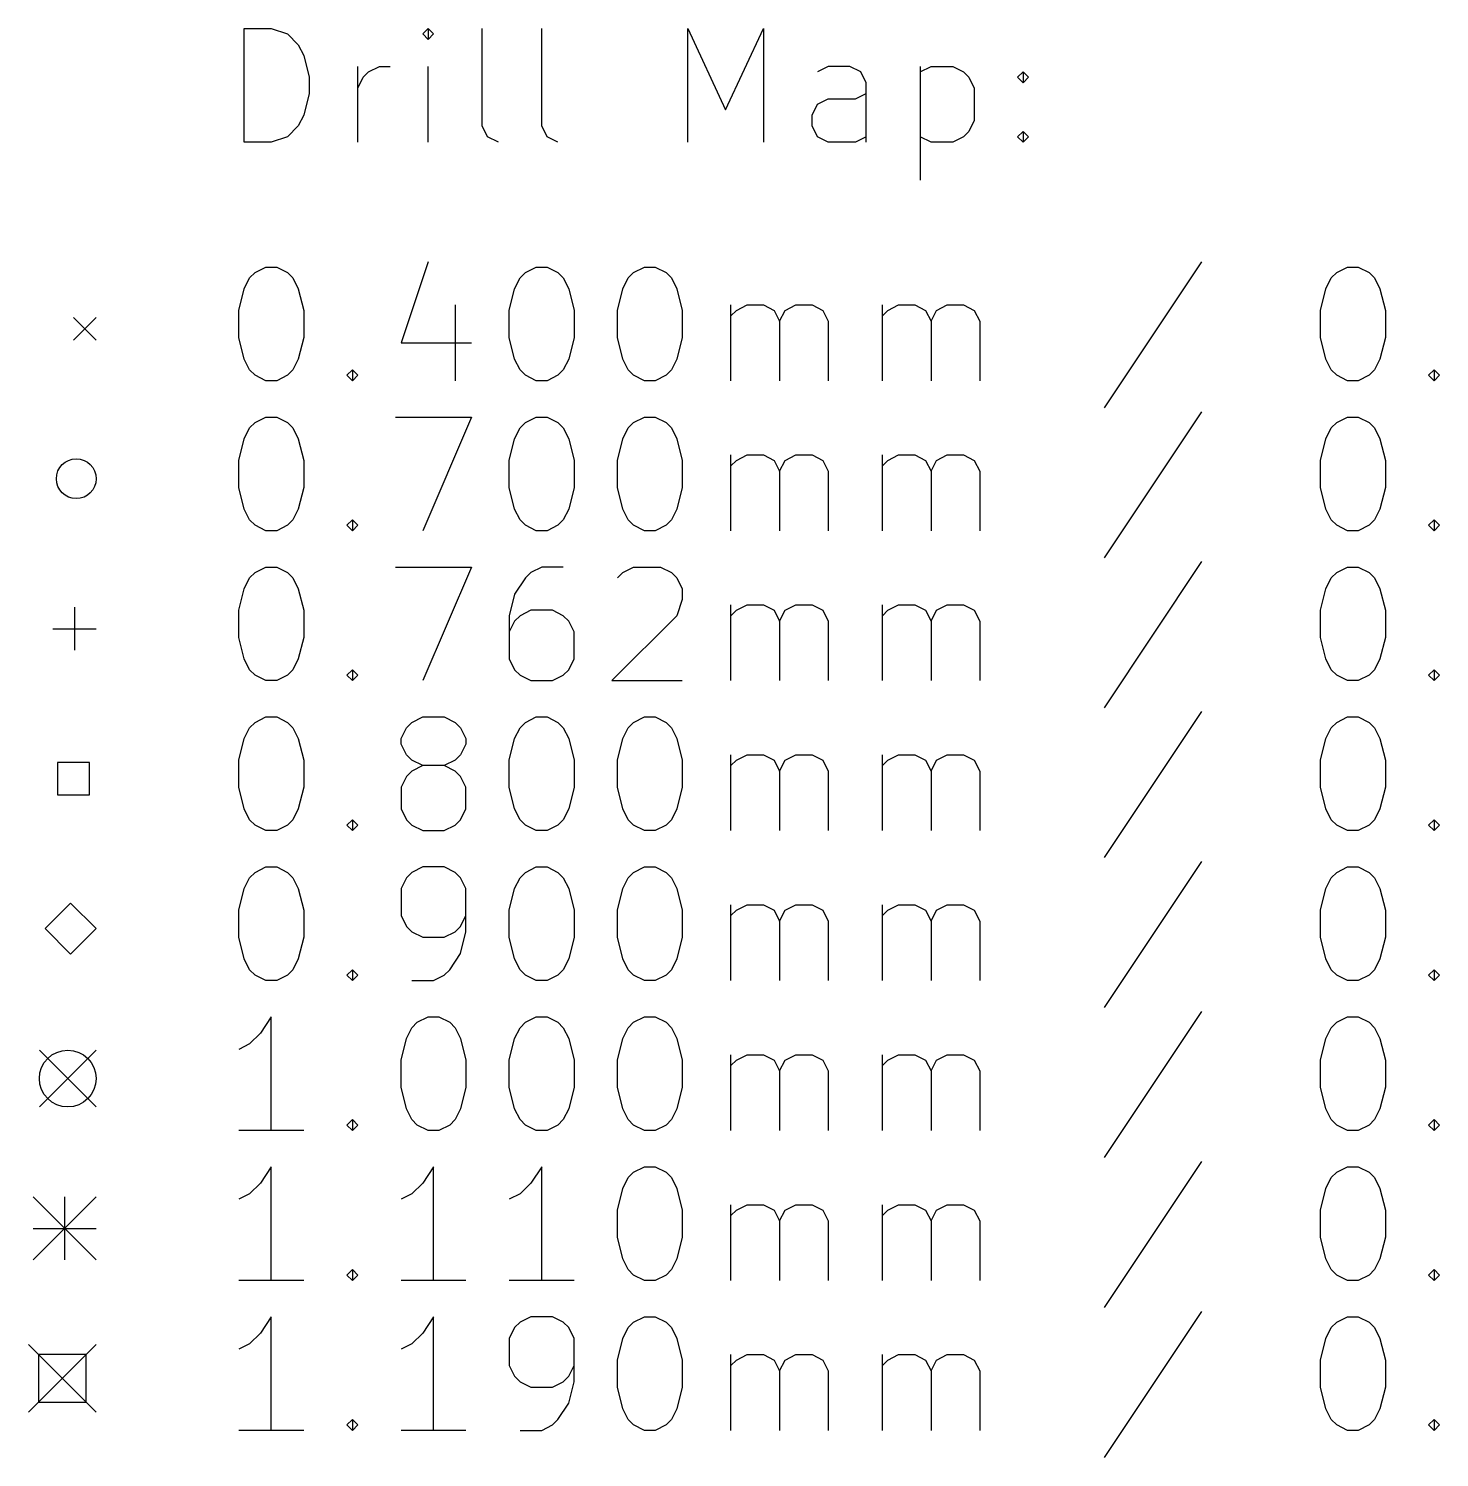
# Model space of a CAD drawing. Extents: x 114 to 215, y -162 to -37.
# Drawn here: x 113.97 to 138.82, y -161.59 to -136.43 of the extents above; entities that cross this region are included whole.
import ezdxf

# ---------------------------------------------------------------- set-up
doc = ezdxf.new("R2010")
doc.units = 0
doc.layers.add('BLACK', color=7, linetype='CONTINUOUS')

msp = doc.modelspace()

# ---------------------------------------------------------------- linework, layer by layer
at = {"layer": 'BLACK', "linetype": 'CONTINUOUS'}
for p, q in [((117.772768, -138.432338), (117.772768, -136.432338)), ((117.772768, -136.432338), (118.248958, -136.432338)), ((118.248958, -136.432338), (118.534673, -136.527576)), ((118.534673, -136.527576), (118.725149, -136.718052)), ((121.010863, -136.432338), (120.915625, -136.527576)), ((120.915625, -136.527576), (121.010863, -136.622814)), ((121.106101, -136.527576), (121.010863, -136.432338)), ((121.010863, -136.432338), (121.010863, -136.622814)), ((121.010863, -136.622814), (121.106101, -136.527576)), ((121.963244, -138.146623), (121.963244, -136.432338)), ((123.010863, -138.146623), (123.010863, -136.432338)), ((125.582292, -138.432338), (125.582292, -136.432338)), ((125.582292, -136.432338), (126.248959, -137.860909)), ((126.248959, -137.860909), (126.915625, -136.432338)), ((126.915625, -136.432338), (126.915625, -138.432338)), ((118.725149, -136.718052), (118.820387, -136.908528)), ((118.820387, -136.908528), (118.915625, -137.28948)), ((119.772768, -138.432338), (119.772768, -137.099004)), ((119.963244, -137.194242), (120.15372, -137.099004)), ((120.15372, -137.099004), (120.344197, -137.099004)), ((121.010863, -138.432338), (121.010863, -137.099004)), ((128.058482, -137.099004), (127.868006, -137.194242)), ((128.439435, -137.099004), (128.058482, -137.099004)), ((128.629911, -137.194242), (128.439435, -137.099004)), ((129.67753, -137.099004), (129.67753, -139.099004)), ((129.67753, -137.194242), (129.868006, -137.099004)), ((129.868006, -137.099004), (130.248959, -137.099004)), ((130.248959, -137.099004), (130.439435, -137.194242)), ((118.915625, -137.28948), (118.915625, -137.575195)), ((119.772768, -137.479957), (119.868006, -137.28948)), ((119.868006, -137.28948), (119.963244, -137.194242)), ((128.725149, -137.384719), (128.629911, -137.194242)), ((130.439435, -137.194242), (130.534673, -137.28948)), ((130.534673, -137.28948), (130.629911, -137.479957)), ((131.391816, -137.28948), (131.487054, -137.194242)), ((131.487054, -137.384719), (131.391816, -137.28948)), ((131.487054, -137.194242), (131.582292, -137.28948)), ((131.487054, -137.194242), (131.487054, -137.384719)), ((131.582292, -137.28948), (131.487054, -137.384719)), ((118.915625, -137.575195), (118.820387, -137.956147)), ((128.534673, -137.670433), (128.725149, -137.575195)), ((128.725149, -138.432338), (128.725149, -137.384719)), ((130.629911, -137.479957), (130.629911, -138.051385)), ((127.772768, -137.956147), (127.868006, -137.765671)), ((127.868006, -137.765671), (128.058482, -137.670433)), ((128.058482, -137.670433), (128.534673, -137.670433)), ((118.820387, -137.956147), (118.725149, -138.146623)), ((127.772768, -138.146623), (127.772768, -137.956147)), ((130.629911, -138.051385), (130.534673, -138.241861)), ((118.534673, -138.3371), (118.248958, -138.432338)), ((118.725149, -138.146623), (118.534673, -138.3371)), ((122.058482, -138.3371), (121.963244, -138.146623)), ((122.248958, -138.432338), (122.058482, -138.3371)), ((123.106101, -138.3371), (123.010863, -138.146623)), ((123.296577, -138.432338), (123.106101, -138.3371)), ((127.868006, -138.3371), (127.772768, -138.146623)), ((128.058482, -138.432338), (127.868006, -138.3371)), ((128.725149, -138.3371), (128.534673, -138.432338)), ((129.868006, -138.432338), (129.67753, -138.3371)), ((130.439435, -138.3371), (130.248959, -138.432338)), ((130.534673, -138.241861), (130.439435, -138.3371)), ((131.391816, -138.3371), (131.487054, -138.241861)), ((131.487054, -138.432338), (131.391816, -138.3371)), ((131.487054, -138.241861), (131.582292, -138.3371)), ((131.487054, -138.241861), (131.487054, -138.432338)), ((131.582292, -138.3371), (131.487054, -138.432338)), ((118.248958, -138.432338), (117.772768, -138.432338)), ((128.534673, -138.432338), (128.058482, -138.432338)), ((130.248959, -138.432338), (129.868006, -138.432338)), ((121.010863, -140.5371), (120.534673, -141.965671)), ((134.629912, -140.5371), (132.915627, -143.108528)), ((117.772768, -141.01329), (117.868006, -140.822814)), ((117.868006, -140.822814), (117.963244, -140.727576)), ((117.963244, -140.727576), (118.15372, -140.632338)), ((118.15372, -140.632338), (118.344197, -140.632338)), ((118.344197, -140.632338), (118.534673, -140.727576)), ((118.534673, -140.727576), (118.629911, -140.822814)), ((118.629911, -140.822814), (118.725149, -141.01329)), ((122.534673, -141.01329), (122.629911, -140.822814)), ((122.629911, -140.822814), (122.725149, -140.727576)), ((122.725149, -140.727576), (122.915625, -140.632338)), ((122.915625, -140.632338), (123.106102, -140.632338)), ((123.106102, -140.632338), (123.296578, -140.727576)), ((123.296578, -140.727576), (123.391816, -140.822814)), ((123.391816, -140.822814), (123.487054, -141.01329)), ((124.439435, -141.01329), (124.534673, -140.822814)), ((124.534673, -140.822814), (124.629911, -140.727576)), ((124.629911, -140.727576), (124.820387, -140.632338)), ((124.820387, -140.632338), (125.010864, -140.632338)), ((125.010864, -140.632338), (125.20134, -140.727576)), ((125.20134, -140.727576), (125.296578, -140.822814)), ((125.296578, -140.822814), (125.391816, -141.01329)), ((136.820389, -141.01329), (136.915627, -140.822814)), ((136.915627, -140.822814), (137.010865, -140.727576)), ((137.010865, -140.727576), (137.201341, -140.632338)), ((137.201341, -140.632338), (137.391818, -140.632338)), ((137.391818, -140.632338), (137.582294, -140.727576)), ((137.582294, -140.727576), (137.677532, -140.822814)), ((137.677532, -140.822814), (137.77277, -141.01329)), ((117.67753, -141.394242), (117.772768, -141.01329)), ((118.725149, -141.01329), (118.820387, -141.394242)), ((122.439435, -141.394242), (122.534673, -141.01329)), ((123.487054, -141.01329), (123.582292, -141.394242)), ((124.344197, -141.394242), (124.439435, -141.01329)), ((125.391816, -141.01329), (125.487054, -141.394242)), ((136.725151, -141.394242), (136.820389, -141.01329)), ((137.77277, -141.01329), (137.868008, -141.394242)), ((121.487054, -141.299004), (121.487054, -142.632338)), ((126.344197, -142.632338), (126.344197, -141.299004)), ((126.439435, -141.394242), (126.629911, -141.299004)), ((126.629911, -141.299004), (126.915626, -141.299004)), ((126.915626, -141.299004), (127.106102, -141.394242)), ((127.296578, -141.394242), (127.487054, -141.299004)), ((127.487054, -141.299004), (127.772768, -141.299004)), ((127.772768, -141.299004), (127.963245, -141.394242)), ((129.010864, -142.632338), (129.010864, -141.299004)), ((129.106102, -141.394242), (129.296578, -141.299004)), ((129.296578, -141.299004), (129.582293, -141.299004)), ((129.582293, -141.299004), (129.772769, -141.394242)), ((129.963245, -141.394242), (130.153721, -141.299004)), ((130.153721, -141.299004), (130.439435, -141.299004)), ((130.439435, -141.299004), (130.629912, -141.394242)), ((114.765, -141.5175), (115.165, -141.9175)), ((115.165, -141.5175), (114.765, -141.9175)), ((117.67753, -141.870433), (117.67753, -141.394242)), ((118.820387, -141.394242), (118.820387, -141.870433)), ((122.439435, -141.870433), (122.439435, -141.394242)), ((123.582292, -141.394242), (123.582292, -141.870433)), ((124.344197, -141.870433), (124.344197, -141.394242)), ((125.487054, -141.394242), (125.487054, -141.870433)), ((126.344197, -141.48948), (126.439435, -141.394242)), ((127.106102, -141.394242), (127.20134, -141.584719)), ((127.20134, -141.584719), (127.296578, -141.394242)), ((127.20134, -141.584719), (127.20134, -142.632338)), ((127.963245, -141.394242), (128.058483, -141.584719)), ((128.058483, -141.584719), (128.058483, -142.632338)), ((129.010864, -141.48948), (129.106102, -141.394242)), ((129.772769, -141.394242), (129.868007, -141.584719)), ((129.868007, -141.584719), (129.963245, -141.394242)), ((129.868007, -141.584719), (129.868007, -142.632338)), ((130.629912, -141.394242), (130.72515, -141.584719)), ((130.72515, -141.584719), (130.72515, -142.632338)), ((136.725151, -141.870433), (136.725151, -141.394242)), ((137.868008, -141.394242), (137.868008, -141.870433)), ((117.772768, -142.251385), (117.67753, -141.870433)), ((118.820387, -141.870433), (118.725149, -142.251385)), ((122.534673, -142.251385), (122.439435, -141.870433)), ((123.582292, -141.870433), (123.487054, -142.251385)), ((124.439435, -142.251385), (124.344197, -141.870433)), ((125.487054, -141.870433), (125.391816, -142.251385)), ((136.820389, -142.251385), (136.725151, -141.870433)), ((137.868008, -141.870433), (137.77277, -142.251385)), ((120.534673, -141.965671), (121.772768, -141.965671)), ((117.868006, -142.441861), (117.772768, -142.251385)), ((118.725149, -142.251385), (118.629911, -142.441861)), ((122.629911, -142.441861), (122.534673, -142.251385)), ((123.487054, -142.251385), (123.391816, -142.441861)), ((124.534673, -142.441861), (124.439435, -142.251385)), ((125.391816, -142.251385), (125.296578, -142.441861)), ((136.915627, -142.441861), (136.820389, -142.251385)), ((137.77277, -142.251385), (137.677532, -142.441861)), ((117.963244, -142.5371), (117.868006, -142.441861)), ((118.15372, -142.632338), (117.963244, -142.5371)), ((118.344197, -142.632338), (118.15372, -142.632338)), ((118.534673, -142.5371), (118.344197, -142.632338)), ((118.629911, -142.441861), (118.534673, -142.5371)), ((119.582292, -142.5371), (119.67753, -142.441861)), ((119.67753, -142.632338), (119.582292, -142.5371)), ((119.67753, -142.441861), (119.772768, -142.5371)), ((119.67753, -142.441861), (119.67753, -142.632338)), ((119.772768, -142.5371), (119.67753, -142.632338)), ((122.725149, -142.5371), (122.629911, -142.441861)), ((122.915625, -142.632338), (122.725149, -142.5371)), ((123.106102, -142.632338), (122.915625, -142.632338)), ((123.296578, -142.5371), (123.106102, -142.632338)), ((123.391816, -142.441861), (123.296578, -142.5371)), ((124.629911, -142.5371), (124.534673, -142.441861)), ((124.820387, -142.632338), (124.629911, -142.5371)), ((125.010864, -142.632338), (124.820387, -142.632338)), ((125.20134, -142.5371), (125.010864, -142.632338)), ((125.296578, -142.441861), (125.20134, -142.5371)), ((137.010865, -142.5371), (136.915627, -142.441861)), ((137.201341, -142.632338), (137.010865, -142.5371)), ((137.391818, -142.632338), (137.201341, -142.632338)), ((137.582294, -142.5371), (137.391818, -142.632338)), ((137.677532, -142.441861), (137.582294, -142.5371)), ((138.629913, -142.5371), (138.725151, -142.441861)), ((138.725151, -142.632338), (138.629913, -142.5371)), ((138.725151, -142.441861), (138.820389, -142.5371)), ((138.725151, -142.441861), (138.725151, -142.632338)), ((138.820389, -142.5371), (138.725151, -142.632338)), ((117.868006, -143.462814), (117.963244, -143.367576)), ((117.963244, -143.367576), (118.15372, -143.272338)), ((118.15372, -143.272338), (118.344197, -143.272338)), ((118.344197, -143.272338), (118.534673, -143.367576)), ((118.534673, -143.367576), (118.629911, -143.462814)), ((120.439435, -143.272338), (121.772768, -143.272338)), ((121.772768, -143.272338), (120.915625, -145.272338)), ((122.629911, -143.462814), (122.725149, -143.367576)), ((122.725149, -143.367576), (122.915625, -143.272338)), ((122.915625, -143.272338), (123.106102, -143.272338)), ((123.106102, -143.272338), (123.296578, -143.367576)), ((123.296578, -143.367576), (123.391816, -143.462814)), ((124.534673, -143.462814), (124.629911, -143.367576)), ((124.629911, -143.367576), (124.820387, -143.272338)), ((124.820387, -143.272338), (125.010864, -143.272338)), ((125.010864, -143.272338), (125.20134, -143.367576)), ((125.20134, -143.367576), (125.296578, -143.462814)), ((134.629912, -143.1771), (132.915627, -145.748528)), ((136.915627, -143.462814), (137.010865, -143.367576)), ((137.010865, -143.367576), (137.201341, -143.272338)), ((137.201341, -143.272338), (137.391818, -143.272338)), ((137.391818, -143.272338), (137.582294, -143.367576)), ((137.582294, -143.367576), (137.677532, -143.462814)), ((117.772768, -143.65329), (117.868006, -143.462814)), ((118.629911, -143.462814), (118.725149, -143.65329)), ((122.534673, -143.65329), (122.629911, -143.462814)), ((123.391816, -143.462814), (123.487054, -143.65329)), ((124.439435, -143.65329), (124.534673, -143.462814)), ((125.296578, -143.462814), (125.391816, -143.65329)), ((136.820389, -143.65329), (136.915627, -143.462814)), ((137.677532, -143.462814), (137.77277, -143.65329)), ((117.67753, -144.034242), (117.772768, -143.65329)), ((118.725149, -143.65329), (118.820387, -144.034242)), ((122.439435, -144.034242), (122.534673, -143.65329)), ((123.487054, -143.65329), (123.582292, -144.034242)), ((124.344197, -144.034242), (124.439435, -143.65329)), ((125.391816, -143.65329), (125.487054, -144.034242)), ((136.725151, -144.034242), (136.820389, -143.65329)), ((137.77277, -143.65329), (137.868008, -144.034242)), ((117.67753, -144.510433), (117.67753, -144.034242)), ((118.820387, -144.034242), (118.820387, -144.510433)), ((122.439435, -144.510433), (122.439435, -144.034242)), ((123.582292, -144.034242), (123.582292, -144.510433)), ((124.344197, -144.510433), (124.344197, -144.034242)), ((125.487054, -144.034242), (125.487054, -144.510433)), ((126.344197, -145.272338), (126.344197, -143.939004)), ((126.344197, -144.12948), (126.439435, -144.034242)), ((126.439435, -144.034242), (126.629911, -143.939004)), ((126.629911, -143.939004), (126.915626, -143.939004)), ((126.915626, -143.939004), (127.106102, -144.034242)), ((127.106102, -144.034242), (127.20134, -144.224719)), ((127.20134, -144.224719), (127.296578, -144.034242)), ((127.296578, -144.034242), (127.487054, -143.939004)), ((127.487054, -143.939004), (127.772768, -143.939004)), ((127.772768, -143.939004), (127.963245, -144.034242)), ((127.963245, -144.034242), (128.058483, -144.224719)), ((129.010864, -145.272338), (129.010864, -143.939004)), ((129.010864, -144.12948), (129.106102, -144.034242)), ((129.106102, -144.034242), (129.296578, -143.939004)), ((129.296578, -143.939004), (129.582293, -143.939004)), ((129.582293, -143.939004), (129.772769, -144.034242)), ((129.772769, -144.034242), (129.868007, -144.224719)), ((129.868007, -144.224719), (129.963245, -144.034242)), ((129.963245, -144.034242), (130.153721, -143.939004)), ((130.153721, -143.939004), (130.439435, -143.939004)), ((130.439435, -143.939004), (130.629912, -144.034242)), ((130.629912, -144.034242), (130.72515, -144.224719)), ((136.725151, -144.510433), (136.725151, -144.034242)), ((137.868008, -144.034242), (137.868008, -144.510433)), ((127.20134, -144.224719), (127.20134, -145.272338)), ((128.058483, -144.224719), (128.058483, -145.272338)), ((129.868007, -144.224719), (129.868007, -145.272338)), ((130.72515, -144.224719), (130.72515, -145.272338)), ((117.772768, -144.891385), (117.67753, -144.510433)), ((118.820387, -144.510433), (118.725149, -144.891385)), ((122.534673, -144.891385), (122.439435, -144.510433)), ((123.582292, -144.510433), (123.487054, -144.891385)), ((124.439435, -144.891385), (124.344197, -144.510433)), ((125.487054, -144.510433), (125.391816, -144.891385)), ((136.820389, -144.891385), (136.725151, -144.510433)), ((137.868008, -144.510433), (137.77277, -144.891385)), ((117.868006, -145.081861), (117.772768, -144.891385)), ((118.725149, -144.891385), (118.629911, -145.081861)), ((122.629911, -145.081861), (122.534673, -144.891385)), ((123.487054, -144.891385), (123.391816, -145.081861)), ((124.534673, -145.081861), (124.439435, -144.891385)), ((125.391816, -144.891385), (125.296578, -145.081861)), ((136.915627, -145.081861), (136.820389, -144.891385)), ((137.77277, -144.891385), (137.677532, -145.081861)), ((117.963244, -145.1771), (117.868006, -145.081861)), ((118.629911, -145.081861), (118.534673, -145.1771)), ((119.582292, -145.1771), (119.67753, -145.081861)), ((119.67753, -145.081861), (119.772768, -145.1771)), ((119.67753, -145.081861), (119.67753, -145.272338)), ((122.725149, -145.1771), (122.629911, -145.081861)), ((123.391816, -145.081861), (123.296578, -145.1771)), ((124.629911, -145.1771), (124.534673, -145.081861)), ((125.296578, -145.081861), (125.20134, -145.1771)), ((137.010865, -145.1771), (136.915627, -145.081861)), ((137.677532, -145.081861), (137.582294, -145.1771)), ((138.629913, -145.1771), (138.725151, -145.081861)), ((138.725151, -145.081861), (138.820389, -145.1771)), ((138.725151, -145.081861), (138.725151, -145.272338)), ((118.15372, -145.272338), (117.963244, -145.1771)), ((118.344197, -145.272338), (118.15372, -145.272338)), ((118.534673, -145.1771), (118.344197, -145.272338)), ((119.67753, -145.272338), (119.582292, -145.1771)), ((119.772768, -145.1771), (119.67753, -145.272338)), ((122.915625, -145.272338), (122.725149, -145.1771)), ((123.106102, -145.272338), (122.915625, -145.272338)), ((123.296578, -145.1771), (123.106102, -145.272338)), ((124.820387, -145.272338), (124.629911, -145.1771)), ((125.010864, -145.272338), (124.820387, -145.272338)), ((125.20134, -145.1771), (125.010864, -145.272338)), ((137.201341, -145.272338), (137.010865, -145.1771)), ((137.391818, -145.272338), (137.201341, -145.272338)), ((137.582294, -145.1771), (137.391818, -145.272338)), ((138.725151, -145.272338), (138.629913, -145.1771)), ((138.820389, -145.1771), (138.725151, -145.272338)), ((134.629912, -145.8171), (132.915627, -148.388528)), ((117.772768, -146.29329), (117.868006, -146.102814)), ((117.868006, -146.102814), (117.963244, -146.007576)), ((117.963244, -146.007576), (118.15372, -145.912338)), ((118.15372, -145.912338), (118.344197, -145.912338)), ((118.344197, -145.912338), (118.534673, -146.007576)), ((118.534673, -146.007576), (118.629911, -146.102814)), ((118.629911, -146.102814), (118.725149, -146.29329)), ((120.439435, -145.912338), (121.772768, -145.912338)), ((121.772768, -145.912338), (120.915625, -147.912338)), ((122.725149, -146.102814), (122.534673, -146.388528)), ((122.820387, -146.007576), (122.725149, -146.102814)), ((123.010863, -145.912338), (122.820387, -146.007576)), ((123.391816, -145.912338), (123.010863, -145.912338)), ((124.344197, -146.102814), (124.439435, -146.007576)), ((124.439435, -146.007576), (124.629911, -145.912338)), ((124.629911, -145.912338), (125.106102, -145.912338)), ((125.106102, -145.912338), (125.296578, -146.007576)), ((125.296578, -146.007576), (125.391816, -146.102814)), ((125.391816, -146.102814), (125.487054, -146.29329)), ((136.820389, -146.29329), (136.915627, -146.102814)), ((136.915627, -146.102814), (137.010865, -146.007576)), ((137.010865, -146.007576), (137.201341, -145.912338)), ((137.201341, -145.912338), (137.391818, -145.912338)), ((137.391818, -145.912338), (137.582294, -146.007576)), ((137.582294, -146.007576), (137.677532, -146.102814)), ((137.677532, -146.102814), (137.77277, -146.29329)), ((117.67753, -146.674242), (117.772768, -146.29329)), ((118.725149, -146.29329), (118.820387, -146.674242)), ((122.534673, -146.388528), (122.439435, -146.76948)), ((125.487054, -146.29329), (125.487054, -146.483766)), ((136.725151, -146.674242), (136.820389, -146.29329)), ((137.77277, -146.29329), (137.868008, -146.674242)), ((114.784, -146.6165), (114.784, -147.3785)), ((125.487054, -146.483766), (125.391816, -146.76948)), ((126.344197, -147.912338), (126.344197, -146.579004)), ((126.439435, -146.674242), (126.629911, -146.579004)), ((126.629911, -146.579004), (126.915626, -146.579004)), ((126.915626, -146.579004), (127.106102, -146.674242)), ((127.296578, -146.674242), (127.487054, -146.579004)), ((127.487054, -146.579004), (127.772768, -146.579004)), ((127.772768, -146.579004), (127.963245, -146.674242)), ((129.010864, -147.912338), (129.010864, -146.579004)), ((129.106102, -146.674242), (129.296578, -146.579004)), ((129.296578, -146.579004), (129.582293, -146.579004)), ((129.582293, -146.579004), (129.772769, -146.674242)), ((129.963245, -146.674242), (130.153721, -146.579004)), ((130.153721, -146.579004), (130.439435, -146.579004)), ((130.439435, -146.579004), (130.629912, -146.674242)), ((117.67753, -147.150433), (117.67753, -146.674242)), ((118.820387, -146.674242), (118.820387, -147.150433)), ((122.439435, -146.76948), (122.439435, -147.531385)), ((122.534673, -146.864719), (122.439435, -147.055195)), ((122.629911, -146.76948), (122.534673, -146.864719)), ((122.820387, -146.674242), (122.629911, -146.76948)), ((123.20134, -146.674242), (122.820387, -146.674242)), ((123.391816, -146.76948), (123.20134, -146.674242)), ((123.487054, -146.864719), (123.391816, -146.76948)), ((123.582292, -147.055195), (123.487054, -146.864719)), ((125.391816, -146.76948), (124.248959, -147.912338)), ((126.344197, -146.76948), (126.439435, -146.674242)), ((127.106102, -146.674242), (127.20134, -146.864719)), ((127.20134, -146.864719), (127.296578, -146.674242)), ((127.20134, -146.864719), (127.20134, -147.912338)), ((127.963245, -146.674242), (128.058483, -146.864719)), ((128.058483, -146.864719), (128.058483, -147.912338)), ((129.010864, -146.76948), (129.106102, -146.674242)), ((129.772769, -146.674242), (129.868007, -146.864719)), ((129.868007, -146.864719), (129.963245, -146.674242)), ((129.868007, -146.864719), (129.868007, -147.912338)), ((130.629912, -146.674242), (130.72515, -146.864719)), ((130.72515, -146.864719), (130.72515, -147.912338)), ((136.725151, -147.150433), (136.725151, -146.674242)), ((137.868008, -146.674242), (137.868008, -147.150433)), ((114.403, -146.9975), (115.165, -146.9975)), ((117.772768, -147.531385), (117.67753, -147.150433)), ((118.820387, -147.150433), (118.725149, -147.531385)), ((123.582292, -147.531385), (123.582292, -147.055195)), ((136.820389, -147.531385), (136.725151, -147.150433)), ((137.868008, -147.150433), (137.77277, -147.531385)), ((117.868006, -147.721861), (117.772768, -147.531385)), ((118.725149, -147.531385), (118.629911, -147.721861)), ((122.439435, -147.531385), (122.534673, -147.721861)), ((123.487054, -147.721861), (123.582292, -147.531385)), ((136.915627, -147.721861), (136.820389, -147.531385)), ((137.77277, -147.531385), (137.677532, -147.721861)), ((117.963244, -147.8171), (117.868006, -147.721861)), ((118.15372, -147.912338), (117.963244, -147.8171)), ((118.344197, -147.912338), (118.15372, -147.912338)), ((118.534673, -147.8171), (118.344197, -147.912338)), ((118.629911, -147.721861), (118.534673, -147.8171)), ((119.582292, -147.8171), (119.67753, -147.721861)), ((119.67753, -147.912338), (119.582292, -147.8171)), ((119.67753, -147.721861), (119.772768, -147.8171)), ((119.67753, -147.721861), (119.67753, -147.912338)), ((119.772768, -147.8171), (119.67753, -147.912338)), ((122.534673, -147.721861), (122.629911, -147.8171)), ((122.629911, -147.8171), (122.820387, -147.912338)), ((122.820387, -147.912338), (123.20134, -147.912338)), ((123.20134, -147.912338), (123.391816, -147.8171)), ((123.391816, -147.8171), (123.487054, -147.721861)), ((124.248959, -147.912338), (125.487054, -147.912338)), ((137.010865, -147.8171), (136.915627, -147.721861)), ((137.201341, -147.912338), (137.010865, -147.8171)), ((137.391818, -147.912338), (137.201341, -147.912338)), ((137.582294, -147.8171), (137.391818, -147.912338)), ((137.677532, -147.721861), (137.582294, -147.8171)), ((138.629913, -147.8171), (138.725151, -147.721861)), ((138.725151, -147.912338), (138.629913, -147.8171)), ((138.725151, -147.721861), (138.820389, -147.8171)), ((138.725151, -147.721861), (138.725151, -147.912338)), ((138.820389, -147.8171), (138.725151, -147.912338)), ((117.868006, -148.742814), (117.963244, -148.647576)), ((117.963244, -148.647576), (118.15372, -148.552338)), ((118.15372, -148.552338), (118.344197, -148.552338)), ((118.344197, -148.552338), (118.534673, -148.647576)), ((118.534673, -148.647576), (118.629911, -148.742814)), ((120.629911, -148.742814), (120.725149, -148.647576)), ((120.725149, -148.647576), (120.915625, -148.552338)), ((120.915625, -148.552338), (121.296578, -148.552338)), ((121.296578, -148.552338), (121.487054, -148.647576)), ((121.487054, -148.647576), (121.582292, -148.742814)), ((122.629911, -148.742814), (122.725149, -148.647576)), ((122.725149, -148.647576), (122.915625, -148.552338)), ((122.915625, -148.552338), (123.106102, -148.552338)), ((123.106102, -148.552338), (123.296578, -148.647576)), ((123.296578, -148.647576), (123.391816, -148.742814)), ((124.534673, -148.742814), (124.629911, -148.647576)), ((124.629911, -148.647576), (124.820387, -148.552338)), ((124.820387, -148.552338), (125.010864, -148.552338)), ((125.010864, -148.552338), (125.20134, -148.647576)), ((125.20134, -148.647576), (125.296578, -148.742814)), ((134.629912, -148.4571), (132.915627, -151.028528)), ((136.915627, -148.742814), (137.010865, -148.647576)), ((137.010865, -148.647576), (137.201341, -148.552338)), ((137.201341, -148.552338), (137.391818, -148.552338)), ((137.391818, -148.552338), (137.582294, -148.647576)), ((137.582294, -148.647576), (137.677532, -148.742814)), ((117.772768, -148.93329), (117.868006, -148.742814)), ((118.629911, -148.742814), (118.725149, -148.93329)), ((120.534673, -148.93329), (120.629911, -148.742814)), ((121.582292, -148.742814), (121.67753, -148.93329)), ((122.534673, -148.93329), (122.629911, -148.742814)), ((123.391816, -148.742814), (123.487054, -148.93329)), ((124.439435, -148.93329), (124.534673, -148.742814)), ((125.296578, -148.742814), (125.391816, -148.93329)), ((136.820389, -148.93329), (136.915627, -148.742814)), ((137.677532, -148.742814), (137.77277, -148.93329)), ((117.67753, -149.314242), (117.772768, -148.93329)), ((118.725149, -148.93329), (118.820387, -149.314242)), ((120.534673, -149.028528), (120.534673, -148.93329)), ((120.629911, -149.219004), (120.534673, -149.028528)), ((121.67753, -149.028528), (121.582292, -149.219004)), ((121.67753, -148.93329), (121.67753, -149.028528)), ((122.439435, -149.314242), (122.534673, -148.93329)), ((123.487054, -148.93329), (123.582292, -149.314242)), ((124.344197, -149.314242), (124.439435, -148.93329)), ((125.391816, -148.93329), (125.487054, -149.314242)), ((136.725151, -149.314242), (136.820389, -148.93329)), ((137.77277, -148.93329), (137.868008, -149.314242)), ((115.047845, -149.354655), (114.482155, -149.354655)), ((114.482155, -149.354655), (114.482155, -149.920345)), ((115.047845, -149.920345), (115.047845, -149.354655)), ((117.67753, -149.790433), (117.67753, -149.314242)), ((118.820387, -149.314242), (118.820387, -149.790433)), ((120.725149, -149.314242), (120.629911, -149.219004)), ((120.915625, -149.40948), (120.725149, -149.314242)), ((120.915625, -149.40948), (120.725149, -149.504719)), ((121.296578, -149.40948), (120.915625, -149.40948)), ((121.487054, -149.314242), (121.296578, -149.40948)), ((121.487054, -149.504719), (121.296578, -149.40948)), ((121.582292, -149.219004), (121.487054, -149.314242)), ((122.439435, -149.790433), (122.439435, -149.314242)), ((123.582292, -149.314242), (123.582292, -149.790433)), ((124.344197, -149.790433), (124.344197, -149.314242)), ((125.487054, -149.314242), (125.487054, -149.790433)), ((126.344197, -150.552338), (126.344197, -149.219004)), ((126.344197, -149.40948), (126.439435, -149.314242)), ((126.439435, -149.314242), (126.629911, -149.219004)), ((126.629911, -149.219004), (126.915626, -149.219004)), ((126.915626, -149.219004), (127.106102, -149.314242)), ((127.106102, -149.314242), (127.20134, -149.504719)), ((127.20134, -149.504719), (127.296578, -149.314242)), ((127.296578, -149.314242), (127.487054, -149.219004)), ((127.487054, -149.219004), (127.772768, -149.219004)), ((127.772768, -149.219004), (127.963245, -149.314242)), ((127.963245, -149.314242), (128.058483, -149.504719)), ((129.010864, -150.552338), (129.010864, -149.219004)), ((129.010864, -149.40948), (129.106102, -149.314242)), ((129.106102, -149.314242), (129.296578, -149.219004)), ((129.296578, -149.219004), (129.582293, -149.219004)), ((129.582293, -149.219004), (129.772769, -149.314242)), ((129.772769, -149.314242), (129.868007, -149.504719)), ((129.868007, -149.504719), (129.963245, -149.314242)), ((129.963245, -149.314242), (130.153721, -149.219004)), ((130.153721, -149.219004), (130.439435, -149.219004)), ((130.439435, -149.219004), (130.629912, -149.314242)), ((130.629912, -149.314242), (130.72515, -149.504719)), ((136.725151, -149.790433), (136.725151, -149.314242)), ((137.868008, -149.314242), (137.868008, -149.790433)), ((120.629911, -149.599957), (120.534673, -149.790433)), ((120.725149, -149.504719), (120.629911, -149.599957)), ((121.582292, -149.599957), (121.487054, -149.504719)), ((121.67753, -149.790433), (121.582292, -149.599957)), ((127.20134, -149.504719), (127.20134, -150.552338)), ((128.058483, -149.504719), (128.058483, -150.552338)), ((129.868007, -149.504719), (129.868007, -150.552338)), ((130.72515, -149.504719), (130.72515, -150.552338)), ((114.482155, -149.920345), (115.047845, -149.920345)), ((117.772768, -150.171385), (117.67753, -149.790433)), ((118.820387, -149.790433), (118.725149, -150.171385)), ((120.534673, -149.790433), (120.534673, -150.171385)), ((121.67753, -150.171385), (121.67753, -149.790433)), ((122.534673, -150.171385), (122.439435, -149.790433)), ((123.582292, -149.790433), (123.487054, -150.171385)), ((124.439435, -150.171385), (124.344197, -149.790433)), ((125.487054, -149.790433), (125.391816, -150.171385)), ((136.820389, -150.171385), (136.725151, -149.790433)), ((137.868008, -149.790433), (137.77277, -150.171385)), ((117.868006, -150.361861), (117.772768, -150.171385)), ((118.725149, -150.171385), (118.629911, -150.361861)), ((120.534673, -150.171385), (120.629911, -150.361861)), ((121.582292, -150.361861), (121.67753, -150.171385)), ((122.629911, -150.361861), (122.534673, -150.171385)), ((123.487054, -150.171385), (123.391816, -150.361861)), ((124.534673, -150.361861), (124.439435, -150.171385)), ((125.391816, -150.171385), (125.296578, -150.361861)), ((136.915627, -150.361861), (136.820389, -150.171385)), ((137.77277, -150.171385), (137.677532, -150.361861)), ((117.963244, -150.4571), (117.868006, -150.361861)), ((118.629911, -150.361861), (118.534673, -150.4571)), ((119.582292, -150.4571), (119.67753, -150.361861)), ((119.67753, -150.361861), (119.772768, -150.4571)), ((119.67753, -150.361861), (119.67753, -150.552338)), ((120.629911, -150.361861), (120.725149, -150.4571)), ((121.487054, -150.4571), (121.582292, -150.361861)), ((122.725149, -150.4571), (122.629911, -150.361861)), ((123.391816, -150.361861), (123.296578, -150.4571)), ((124.629911, -150.4571), (124.534673, -150.361861)), ((125.296578, -150.361861), (125.20134, -150.4571)), ((137.010865, -150.4571), (136.915627, -150.361861)), ((137.677532, -150.361861), (137.582294, -150.4571)), ((138.629913, -150.4571), (138.725151, -150.361861)), ((138.725151, -150.361861), (138.820389, -150.4571)), ((138.725151, -150.361861), (138.725151, -150.552338)), ((118.15372, -150.552338), (117.963244, -150.4571)), ((118.344197, -150.552338), (118.15372, -150.552338)), ((118.534673, -150.4571), (118.344197, -150.552338)), ((119.67753, -150.552338), (119.582292, -150.4571)), ((119.772768, -150.4571), (119.67753, -150.552338)), ((120.725149, -150.4571), (120.915625, -150.552338)), ((120.915625, -150.552338), (121.296578, -150.552338)), ((121.296578, -150.552338), (121.487054, -150.4571)), ((122.915625, -150.552338), (122.725149, -150.4571)), ((123.106102, -150.552338), (122.915625, -150.552338)), ((123.296578, -150.4571), (123.106102, -150.552338)), ((124.820387, -150.552338), (124.629911, -150.4571)), ((125.010864, -150.552338), (124.820387, -150.552338)), ((125.20134, -150.4571), (125.010864, -150.552338)), ((137.201341, -150.552338), (137.010865, -150.4571)), ((137.391818, -150.552338), (137.201341, -150.552338)), ((137.582294, -150.4571), (137.391818, -150.552338)), ((138.725151, -150.552338), (138.629913, -150.4571)), ((138.820389, -150.4571), (138.725151, -150.552338)), ((134.629912, -151.0971), (132.915627, -153.668528)), ((117.772768, -151.57329), (117.868006, -151.382814)), ((117.868006, -151.382814), (117.963244, -151.287576)), ((117.963244, -151.287576), (118.15372, -151.192338)), ((118.15372, -151.192338), (118.344197, -151.192338)), ((118.344197, -151.192338), (118.534673, -151.287576)), ((118.534673, -151.287576), (118.629911, -151.382814)), ((118.629911, -151.382814), (118.725149, -151.57329)), ((120.629911, -151.382814), (120.534673, -151.57329)), ((120.725149, -151.287576), (120.629911, -151.382814)), ((120.915625, -151.192338), (120.725149, -151.287576)), ((121.296578, -151.192338), (120.915625, -151.192338)), ((121.487054, -151.287576), (121.296578, -151.192338)), ((121.582292, -151.382814), (121.487054, -151.287576)), ((121.67753, -151.57329), (121.582292, -151.382814)), ((122.534673, -151.57329), (122.629911, -151.382814)), ((122.629911, -151.382814), (122.725149, -151.287576)), ((122.725149, -151.287576), (122.915625, -151.192338)), ((122.915625, -151.192338), (123.106102, -151.192338)), ((123.106102, -151.192338), (123.296578, -151.287576)), ((123.296578, -151.287576), (123.391816, -151.382814)), ((123.391816, -151.382814), (123.487054, -151.57329)), ((124.439435, -151.57329), (124.534673, -151.382814)), ((124.534673, -151.382814), (124.629911, -151.287576)), ((124.629911, -151.287576), (124.820387, -151.192338)), ((124.820387, -151.192338), (125.010864, -151.192338)), ((125.010864, -151.192338), (125.20134, -151.287576)), ((125.20134, -151.287576), (125.296578, -151.382814)), ((125.296578, -151.382814), (125.391816, -151.57329)), ((136.820389, -151.57329), (136.915627, -151.382814)), ((136.915627, -151.382814), (137.010865, -151.287576)), ((137.010865, -151.287576), (137.201341, -151.192338)), ((137.201341, -151.192338), (137.391818, -151.192338)), ((137.391818, -151.192338), (137.582294, -151.287576)), ((137.582294, -151.287576), (137.677532, -151.382814)), ((137.677532, -151.382814), (137.77277, -151.57329)), ((117.67753, -151.954242), (117.772768, -151.57329)), ((118.725149, -151.57329), (118.820387, -151.954242)), ((120.534673, -151.57329), (120.534673, -152.04948)), ((121.67753, -152.335195), (121.67753, -151.57329)), ((122.439435, -151.954242), (122.534673, -151.57329)), ((123.487054, -151.57329), (123.582292, -151.954242)), ((124.344197, -151.954242), (124.439435, -151.57329)), ((125.391816, -151.57329), (125.487054, -151.954242)), ((136.725151, -151.954242), (136.820389, -151.57329)), ((137.77277, -151.57329), (137.868008, -151.954242)), ((114.715, -151.8275), (114.265, -152.2775)), ((115.165, -152.2775), (114.715, -151.8275)), ((126.344197, -153.192338), (126.344197, -151.859004)), ((126.439435, -151.954242), (126.629911, -151.859004)), ((126.629911, -151.859004), (126.915626, -151.859004)), ((126.915626, -151.859004), (127.106102, -151.954242)), ((127.296578, -151.954242), (127.487054, -151.859004)), ((127.487054, -151.859004), (127.772768, -151.859004)), ((127.772768, -151.859004), (127.963245, -151.954242)), ((129.010864, -153.192338), (129.010864, -151.859004)), ((129.106102, -151.954242), (129.296578, -151.859004)), ((129.296578, -151.859004), (129.582293, -151.859004)), ((129.582293, -151.859004), (129.772769, -151.954242)), ((129.963245, -151.954242), (130.153721, -151.859004)), ((130.153721, -151.859004), (130.439435, -151.859004)), ((130.439435, -151.859004), (130.629912, -151.954242)), ((117.67753, -152.430433), (117.67753, -151.954242)), ((118.820387, -151.954242), (118.820387, -152.430433)), ((120.534673, -152.04948), (120.629911, -152.239957)), ((121.582292, -152.239957), (121.67753, -152.04948)), ((122.439435, -152.430433), (122.439435, -151.954242)), ((123.582292, -151.954242), (123.582292, -152.430433)), ((124.344197, -152.430433), (124.344197, -151.954242)), ((125.487054, -151.954242), (125.487054, -152.430433)), ((126.344197, -152.04948), (126.439435, -151.954242)), ((127.106102, -151.954242), (127.20134, -152.144719)), ((127.20134, -152.144719), (127.296578, -151.954242)), ((127.20134, -152.144719), (127.20134, -153.192338)), ((127.963245, -151.954242), (128.058483, -152.144719)), ((128.058483, -152.144719), (128.058483, -153.192338)), ((129.010864, -152.04948), (129.106102, -151.954242)), ((129.772769, -151.954242), (129.868007, -152.144719)), ((129.868007, -152.144719), (129.963245, -151.954242)), ((129.868007, -152.144719), (129.868007, -153.192338)), ((130.629912, -151.954242), (130.72515, -152.144719)), ((130.72515, -152.144719), (130.72515, -153.192338)), ((136.725151, -152.430433), (136.725151, -151.954242)), ((137.868008, -151.954242), (137.868008, -152.430433)), ((114.265, -152.2775), (114.715, -152.7275)), ((114.715, -152.7275), (115.165, -152.2775)), ((117.772768, -152.811385), (117.67753, -152.430433)), ((118.820387, -152.430433), (118.725149, -152.811385)), ((120.629911, -152.239957), (120.725149, -152.335195)), ((120.725149, -152.335195), (120.915625, -152.430433)), ((120.915625, -152.430433), (121.296578, -152.430433)), ((121.296578, -152.430433), (121.487054, -152.335195)), ((121.487054, -152.335195), (121.582292, -152.239957)), ((121.582292, -152.716147), (121.67753, -152.335195)), ((122.534673, -152.811385), (122.439435, -152.430433)), ((123.582292, -152.430433), (123.487054, -152.811385)), ((124.439435, -152.811385), (124.344197, -152.430433)), ((125.487054, -152.430433), (125.391816, -152.811385)), ((136.820389, -152.811385), (136.725151, -152.430433)), ((137.868008, -152.430433), (137.77277, -152.811385)), ((117.868006, -153.001861), (117.772768, -152.811385)), ((118.725149, -152.811385), (118.629911, -153.001861)), ((121.391816, -153.001861), (121.582292, -152.716147)), ((122.629911, -153.001861), (122.534673, -152.811385)), ((123.487054, -152.811385), (123.391816, -153.001861)), ((124.534673, -153.001861), (124.439435, -152.811385)), ((125.391816, -152.811385), (125.296578, -153.001861)), ((136.915627, -153.001861), (136.820389, -152.811385)), ((137.77277, -152.811385), (137.677532, -153.001861)), ((117.963244, -153.0971), (117.868006, -153.001861)), ((118.15372, -153.192338), (117.963244, -153.0971)), ((118.344197, -153.192338), (118.15372, -153.192338)), ((118.534673, -153.0971), (118.344197, -153.192338)), ((118.629911, -153.001861), (118.534673, -153.0971)), ((119.582292, -153.0971), (119.67753, -153.001861)), ((119.67753, -153.192338), (119.582292, -153.0971)), ((119.67753, -153.001861), (119.772768, -153.0971)), ((119.67753, -153.001861), (119.67753, -153.192338)), ((119.772768, -153.0971), (119.67753, -153.192338)), ((120.725149, -153.192338), (121.106101, -153.192338)), ((121.106101, -153.192338), (121.296578, -153.0971)), ((121.296578, -153.0971), (121.391816, -153.001861)), ((122.725149, -153.0971), (122.629911, -153.001861)), ((122.915625, -153.192338), (122.725149, -153.0971)), ((123.106102, -153.192338), (122.915625, -153.192338)), ((123.296578, -153.0971), (123.106102, -153.192338)), ((123.391816, -153.001861), (123.296578, -153.0971)), ((124.629911, -153.0971), (124.534673, -153.001861)), ((124.820387, -153.192338), (124.629911, -153.0971)), ((125.010864, -153.192338), (124.820387, -153.192338)), ((125.20134, -153.0971), (125.010864, -153.192338)), ((125.296578, -153.001861), (125.20134, -153.0971)), ((137.010865, -153.0971), (136.915627, -153.001861)), ((137.201341, -153.192338), (137.010865, -153.0971)), ((137.391818, -153.192338), (137.201341, -153.192338)), ((137.582294, -153.0971), (137.391818, -153.192338)), ((137.677532, -153.001861), (137.582294, -153.0971)), ((138.629913, -153.0971), (138.725151, -153.001861)), ((138.725151, -153.192338), (138.629913, -153.0971)), ((138.725151, -153.001861), (138.820389, -153.0971)), ((138.725151, -153.001861), (138.725151, -153.192338)), ((138.820389, -153.0971), (138.725151, -153.192338)), ((118.248958, -153.832338), (118.058482, -154.118052)), ((118.248958, -155.832338), (118.248958, -153.832338)), ((120.725149, -154.022814), (120.820387, -153.927576)), ((120.820387, -153.927576), (121.010863, -153.832338)), ((121.010863, -153.832338), (121.20134, -153.832338)), ((121.20134, -153.832338), (121.391816, -153.927576)), ((121.391816, -153.927576), (121.487054, -154.022814)), ((122.629911, -154.022814), (122.725149, -153.927576)), ((122.725149, -153.927576), (122.915625, -153.832338)), ((122.915625, -153.832338), (123.106102, -153.832338)), ((123.106102, -153.832338), (123.296578, -153.927576)), ((123.296578, -153.927576), (123.391816, -154.022814)), ((124.534673, -154.022814), (124.629911, -153.927576)), ((124.629911, -153.927576), (124.820387, -153.832338)), ((124.820387, -153.832338), (125.010864, -153.832338)), ((125.010864, -153.832338), (125.20134, -153.927576)), ((125.20134, -153.927576), (125.296578, -154.022814)), ((134.629912, -153.7371), (132.915627, -156.308528)), ((136.915627, -154.022814), (137.010865, -153.927576)), ((137.010865, -153.927576), (137.201341, -153.832338)), ((137.201341, -153.832338), (137.391818, -153.832338)), ((137.391818, -153.832338), (137.582294, -153.927576)), ((137.582294, -153.927576), (137.677532, -154.022814)), ((118.058482, -154.118052), (117.868006, -154.308528)), ((120.629911, -154.21329), (120.725149, -154.022814)), ((121.487054, -154.022814), (121.582292, -154.21329)), ((122.534673, -154.21329), (122.629911, -154.022814)), ((123.391816, -154.022814), (123.487054, -154.21329)), ((124.439435, -154.21329), (124.534673, -154.022814)), ((125.296578, -154.022814), (125.391816, -154.21329)), ((136.820389, -154.21329), (136.915627, -154.022814)), ((137.677532, -154.022814), (137.77277, -154.21329)), ((114.165, -154.4175), (115.165, -155.4175)), ((115.165, -154.4175), (114.165, -155.4175)), ((117.868006, -154.308528), (117.67753, -154.403766)), ((120.534673, -154.594242), (120.629911, -154.21329)), ((121.582292, -154.21329), (121.67753, -154.594242)), ((122.439435, -154.594242), (122.534673, -154.21329)), ((123.487054, -154.21329), (123.582292, -154.594242)), ((124.344197, -154.594242), (124.439435, -154.21329)), ((125.391816, -154.21329), (125.487054, -154.594242)), ((136.725151, -154.594242), (136.820389, -154.21329)), ((137.77277, -154.21329), (137.868008, -154.594242)), ((120.534673, -155.070433), (120.534673, -154.594242)), ((121.67753, -154.594242), (121.67753, -155.070433)), ((122.439435, -155.070433), (122.439435, -154.594242)), ((123.582292, -154.594242), (123.582292, -155.070433)), ((124.344197, -155.070433), (124.344197, -154.594242)), ((125.487054, -154.594242), (125.487054, -155.070433)), ((126.344197, -155.832338), (126.344197, -154.499004)), ((126.344197, -154.68948), (126.439435, -154.594242)), ((126.439435, -154.594242), (126.629911, -154.499004)), ((126.629911, -154.499004), (126.915626, -154.499004)), ((126.915626, -154.499004), (127.106102, -154.594242)), ((127.106102, -154.594242), (127.20134, -154.784719)), ((127.20134, -154.784719), (127.296578, -154.594242)), ((127.296578, -154.594242), (127.487054, -154.499004)), ((127.487054, -154.499004), (127.772768, -154.499004)), ((127.772768, -154.499004), (127.963245, -154.594242)), ((127.963245, -154.594242), (128.058483, -154.784719)), ((129.010864, -155.832338), (129.010864, -154.499004)), ((129.010864, -154.68948), (129.106102, -154.594242)), ((129.106102, -154.594242), (129.296578, -154.499004)), ((129.296578, -154.499004), (129.582293, -154.499004)), ((129.582293, -154.499004), (129.772769, -154.594242)), ((129.772769, -154.594242), (129.868007, -154.784719)), ((129.868007, -154.784719), (129.963245, -154.594242)), ((129.963245, -154.594242), (130.153721, -154.499004)), ((130.153721, -154.499004), (130.439435, -154.499004)), ((130.439435, -154.499004), (130.629912, -154.594242)), ((130.629912, -154.594242), (130.72515, -154.784719)), ((136.725151, -155.070433), (136.725151, -154.594242)), ((137.868008, -154.594242), (137.868008, -155.070433)), ((127.20134, -154.784719), (127.20134, -155.832338)), ((128.058483, -154.784719), (128.058483, -155.832338)), ((129.868007, -154.784719), (129.868007, -155.832338)), ((130.72515, -154.784719), (130.72515, -155.832338)), ((120.629911, -155.451385), (120.534673, -155.070433)), ((121.67753, -155.070433), (121.582292, -155.451385)), ((122.534673, -155.451385), (122.439435, -155.070433)), ((123.582292, -155.070433), (123.487054, -155.451385)), ((124.439435, -155.451385), (124.344197, -155.070433)), ((125.487054, -155.070433), (125.391816, -155.451385)), ((136.820389, -155.451385), (136.725151, -155.070433)), ((137.868008, -155.070433), (137.77277, -155.451385)), ((120.725149, -155.641861), (120.629911, -155.451385)), ((121.582292, -155.451385), (121.487054, -155.641861)), ((122.629911, -155.641861), (122.534673, -155.451385)), ((123.487054, -155.451385), (123.391816, -155.641861)), ((124.534673, -155.641861), (124.439435, -155.451385)), ((125.391816, -155.451385), (125.296578, -155.641861)), ((136.915627, -155.641861), (136.820389, -155.451385)), ((137.77277, -155.451385), (137.677532, -155.641861)), ((119.582292, -155.7371), (119.67753, -155.641861)), ((119.67753, -155.641861), (119.772768, -155.7371)), ((119.67753, -155.641861), (119.67753, -155.832338)), ((120.820387, -155.7371), (120.725149, -155.641861)), ((121.487054, -155.641861), (121.391816, -155.7371)), ((122.725149, -155.7371), (122.629911, -155.641861)), ((123.391816, -155.641861), (123.296578, -155.7371)), ((124.629911, -155.7371), (124.534673, -155.641861)), ((125.296578, -155.641861), (125.20134, -155.7371)), ((137.010865, -155.7371), (136.915627, -155.641861)), ((137.677532, -155.641861), (137.582294, -155.7371)), ((138.629913, -155.7371), (138.725151, -155.641861)), ((138.725151, -155.641861), (138.820389, -155.7371)), ((138.725151, -155.641861), (138.725151, -155.832338)), ((118.820387, -155.832338), (117.67753, -155.832338)), ((119.67753, -155.832338), (119.582292, -155.7371)), ((119.772768, -155.7371), (119.67753, -155.832338)), ((121.010863, -155.832338), (120.820387, -155.7371)), ((121.20134, -155.832338), (121.010863, -155.832338)), ((121.391816, -155.7371), (121.20134, -155.832338)), ((122.915625, -155.832338), (122.725149, -155.7371)), ((123.106102, -155.832338), (122.915625, -155.832338)), ((123.296578, -155.7371), (123.106102, -155.832338)), ((124.820387, -155.832338), (124.629911, -155.7371)), ((125.010864, -155.832338), (124.820387, -155.832338)), ((125.20134, -155.7371), (125.010864, -155.832338)), ((137.201341, -155.832338), (137.010865, -155.7371)), ((137.391818, -155.832338), (137.201341, -155.832338)), ((137.582294, -155.7371), (137.391818, -155.832338)), ((138.725151, -155.832338), (138.629913, -155.7371)), ((138.820389, -155.7371), (138.725151, -155.832338)), ((134.629912, -156.3771), (132.915627, -158.948528)), ((118.248958, -156.472338), (118.058482, -156.758052)), ((118.248958, -158.472338), (118.248958, -156.472338)), ((121.106101, -156.472338), (120.915625, -156.758052)), ((121.106101, -158.472338), (121.106101, -156.472338)), ((123.010863, -156.472338), (122.820387, -156.758052)), ((123.010863, -158.472338), (123.010863, -156.472338)), ((124.439435, -156.85329), (124.534673, -156.662814)), ((124.534673, -156.662814), (124.629911, -156.567576)), ((124.629911, -156.567576), (124.820387, -156.472338)), ((124.820387, -156.472338), (125.010864, -156.472338)), ((125.010864, -156.472338), (125.20134, -156.567576)), ((125.20134, -156.567576), (125.296578, -156.662814)), ((125.296578, -156.662814), (125.391816, -156.85329)), ((136.820389, -156.85329), (136.915627, -156.662814)), ((136.915627, -156.662814), (137.010865, -156.567576)), ((137.010865, -156.567576), (137.201341, -156.472338)), ((137.201341, -156.472338), (137.391818, -156.472338)), ((137.391818, -156.472338), (137.582294, -156.567576)), ((137.582294, -156.567576), (137.677532, -156.662814)), ((137.677532, -156.662814), (137.77277, -156.85329)), ((117.868006, -156.948528), (117.67753, -157.043766)), ((118.058482, -156.758052), (117.868006, -156.948528)), ((120.725149, -156.948528), (120.534673, -157.043766)), ((120.915625, -156.758052), (120.725149, -156.948528)), ((122.629911, -156.948528), (122.439435, -157.043766)), ((122.820387, -156.758052), (122.629911, -156.948528)), ((124.344197, -157.234242), (124.439435, -156.85329)), ((125.391816, -156.85329), (125.487054, -157.234242)), ((136.725151, -157.234242), (136.820389, -156.85329)), ((137.77277, -156.85329), (137.868008, -157.234242)), ((114.055, -157.0025), (115.165, -158.1125)), ((115.165, -157.0025), (114.055, -158.1125)), ((114.61, -157.0025), (114.61, -158.1125)), ((126.344197, -158.472338), (126.344197, -157.139004)), ((126.439435, -157.234242), (126.629911, -157.139004)), ((126.629911, -157.139004), (126.915626, -157.139004)), ((126.915626, -157.139004), (127.106102, -157.234242)), ((127.296578, -157.234242), (127.487054, -157.139004)), ((127.487054, -157.139004), (127.772768, -157.139004)), ((127.772768, -157.139004), (127.963245, -157.234242)), ((129.010864, -158.472338), (129.010864, -157.139004)), ((129.106102, -157.234242), (129.296578, -157.139004)), ((129.296578, -157.139004), (129.582293, -157.139004)), ((129.582293, -157.139004), (129.772769, -157.234242)), ((129.963245, -157.234242), (130.153721, -157.139004)), ((130.153721, -157.139004), (130.439435, -157.139004)), ((130.439435, -157.139004), (130.629912, -157.234242)), ((124.344197, -157.710433), (124.344197, -157.234242)), ((125.487054, -157.234242), (125.487054, -157.710433)), ((126.344197, -157.32948), (126.439435, -157.234242)), ((127.106102, -157.234242), (127.20134, -157.424719)), ((127.20134, -157.424719), (127.296578, -157.234242)), ((127.20134, -157.424719), (127.20134, -158.472338)), ((127.963245, -157.234242), (128.058483, -157.424719)), ((128.058483, -157.424719), (128.058483, -158.472338)), ((129.010864, -157.32948), (129.106102, -157.234242)), ((129.772769, -157.234242), (129.868007, -157.424719)), ((129.868007, -157.424719), (129.963245, -157.234242)), ((129.868007, -157.424719), (129.868007, -158.472338)), ((130.629912, -157.234242), (130.72515, -157.424719)), ((130.72515, -157.424719), (130.72515, -158.472338)), ((136.725151, -157.710433), (136.725151, -157.234242)), ((137.868008, -157.234242), (137.868008, -157.710433)), ((114.055, -157.5575), (115.165, -157.5575)), ((124.439435, -158.091385), (124.344197, -157.710433)), ((125.487054, -157.710433), (125.391816, -158.091385)), ((136.820389, -158.091385), (136.725151, -157.710433)), ((137.868008, -157.710433), (137.77277, -158.091385)), ((124.534673, -158.281861), (124.439435, -158.091385)), ((125.391816, -158.091385), (125.296578, -158.281861)), ((136.915627, -158.281861), (136.820389, -158.091385)), ((137.77277, -158.091385), (137.677532, -158.281861)), ((118.820387, -158.472338), (117.67753, -158.472338)), ((119.582292, -158.3771), (119.67753, -158.281861)), ((119.67753, -158.472338), (119.582292, -158.3771)), ((119.67753, -158.281861), (119.772768, -158.3771)), ((119.67753, -158.281861), (119.67753, -158.472338)), ((119.772768, -158.3771), (119.67753, -158.472338)), ((121.67753, -158.472338), (120.534673, -158.472338)), ((123.582292, -158.472338), (122.439435, -158.472338)), ((124.629911, -158.3771), (124.534673, -158.281861)), ((124.820387, -158.472338), (124.629911, -158.3771)), ((125.010864, -158.472338), (124.820387, -158.472338)), ((125.20134, -158.3771), (125.010864, -158.472338)), ((125.296578, -158.281861), (125.20134, -158.3771)), ((137.010865, -158.3771), (136.915627, -158.281861)), ((137.201341, -158.472338), (137.010865, -158.3771)), ((137.391818, -158.472338), (137.201341, -158.472338)), ((137.582294, -158.3771), (137.391818, -158.472338)), ((137.677532, -158.281861), (137.582294, -158.3771)), ((138.629913, -158.3771), (138.725151, -158.281861)), ((138.725151, -158.472338), (138.629913, -158.3771)), ((138.725151, -158.281861), (138.820389, -158.3771)), ((138.725151, -158.281861), (138.725151, -158.472338)), ((138.820389, -158.3771), (138.725151, -158.472338)), ((118.248958, -159.112338), (118.058482, -159.398052)), ((118.248958, -161.112338), (118.248958, -159.112338)), ((121.106101, -159.112338), (120.915625, -159.398052)), ((121.106101, -161.112338), (121.106101, -159.112338)), ((122.629911, -159.207576), (122.534673, -159.302814)), ((122.820387, -159.112338), (122.629911, -159.207576)), ((123.20134, -159.112338), (122.820387, -159.112338)), ((123.391816, -159.207576), (123.20134, -159.112338)), ((123.487054, -159.302814), (123.391816, -159.207576)), ((124.534673, -159.302814), (124.629911, -159.207576)), ((124.629911, -159.207576), (124.820387, -159.112338)), ((124.820387, -159.112338), (125.010864, -159.112338)), ((125.010864, -159.112338), (125.20134, -159.207576)), ((125.20134, -159.207576), (125.296578, -159.302814)), ((134.629912, -159.0171), (132.915627, -161.588528)), ((136.915627, -159.302814), (137.010865, -159.207576)), ((137.010865, -159.207576), (137.201341, -159.112338)), ((137.201341, -159.112338), (137.391818, -159.112338)), ((137.391818, -159.112338), (137.582294, -159.207576)), ((137.582294, -159.207576), (137.677532, -159.302814)), ((118.058482, -159.398052), (117.868006, -159.588528)), ((120.915625, -159.398052), (120.725149, -159.588528)), ((122.534673, -159.302814), (122.439435, -159.49329)), ((123.582292, -159.49329), (123.487054, -159.302814)), ((124.439435, -159.49329), (124.534673, -159.302814)), ((125.296578, -159.302814), (125.391816, -159.49329)), ((136.820389, -159.49329), (136.915627, -159.302814)), ((137.677532, -159.302814), (137.77277, -159.49329)), ((113.975, -159.6025), (115.165, -160.7925)), ((115.165, -159.6025), (113.975, -160.7925)), ((117.868006, -159.588528), (117.67753, -159.683766)), ((120.725149, -159.588528), (120.534673, -159.683766)), ((122.439435, -159.49329), (122.439435, -159.96948)), ((123.582292, -160.255195), (123.582292, -159.49329)), ((124.344197, -159.874242), (124.439435, -159.49329)), ((125.391816, -159.49329), (125.487054, -159.874242)), ((136.725151, -159.874242), (136.820389, -159.49329)), ((137.77277, -159.49329), (137.868008, -159.874242)), ((114.990733, -159.776767), (114.149267, -159.776767)), ((114.149267, -159.776767), (114.149267, -160.618233)), ((114.990733, -160.618233), (114.990733, -159.776767)), ((122.439435, -159.96948), (122.534673, -160.159957)), ((123.487054, -160.159957), (123.582292, -159.96948)), ((124.344197, -160.350433), (124.344197, -159.874242)), ((125.487054, -159.874242), (125.487054, -160.350433)), ((126.344197, -161.112338), (126.344197, -159.779004)), ((126.344197, -159.96948), (126.439435, -159.874242)), ((126.439435, -159.874242), (126.629911, -159.779004)), ((126.629911, -159.779004), (126.915626, -159.779004)), ((126.915626, -159.779004), (127.106102, -159.874242)), ((127.106102, -159.874242), (127.20134, -160.064719)), ((127.20134, -160.064719), (127.296578, -159.874242)), ((127.296578, -159.874242), (127.487054, -159.779004)), ((127.487054, -159.779004), (127.772768, -159.779004)), ((127.772768, -159.779004), (127.963245, -159.874242)), ((127.963245, -159.874242), (128.058483, -160.064719)), ((129.010864, -161.112338), (129.010864, -159.779004)), ((129.010864, -159.96948), (129.106102, -159.874242)), ((129.106102, -159.874242), (129.296578, -159.779004)), ((129.296578, -159.779004), (129.582293, -159.779004)), ((129.582293, -159.779004), (129.772769, -159.874242)), ((129.772769, -159.874242), (129.868007, -160.064719)), ((129.868007, -160.064719), (129.963245, -159.874242)), ((129.963245, -159.874242), (130.153721, -159.779004)), ((130.153721, -159.779004), (130.439435, -159.779004)), ((130.439435, -159.779004), (130.629912, -159.874242)), ((130.629912, -159.874242), (130.72515, -160.064719)), ((136.725151, -160.350433), (136.725151, -159.874242)), ((137.868008, -159.874242), (137.868008, -160.350433)), ((122.534673, -160.159957), (122.629911, -160.255195)), ((123.391816, -160.255195), (123.487054, -160.159957)), ((127.20134, -160.064719), (127.20134, -161.112338)), ((128.058483, -160.064719), (128.058483, -161.112338)), ((129.868007, -160.064719), (129.868007, -161.112338)), ((130.72515, -160.064719), (130.72515, -161.112338)), ((122.629911, -160.255195), (122.820387, -160.350433)), ((122.820387, -160.350433), (123.20134, -160.350433)), ((123.20134, -160.350433), (123.391816, -160.255195)), ((123.487054, -160.636147), (123.582292, -160.255195)), ((124.439435, -160.731385), (124.344197, -160.350433)), ((125.487054, -160.350433), (125.391816, -160.731385)), ((136.820389, -160.731385), (136.725151, -160.350433)), ((137.868008, -160.350433), (137.77277, -160.731385)), ((114.149267, -160.618233), (114.990733, -160.618233)), ((123.296578, -160.921861), (123.487054, -160.636147)), ((124.534673, -160.921861), (124.439435, -160.731385)), ((125.391816, -160.731385), (125.296578, -160.921861)), ((136.915627, -160.921861), (136.820389, -160.731385)), ((137.77277, -160.731385), (137.677532, -160.921861)), ((119.582292, -161.0171), (119.67753, -160.921861)), ((119.67753, -160.921861), (119.772768, -161.0171)), ((119.67753, -160.921861), (119.67753, -161.112338)), ((123.20134, -161.0171), (123.296578, -160.921861)), ((124.629911, -161.0171), (124.534673, -160.921861)), ((125.296578, -160.921861), (125.20134, -161.0171)), ((137.010865, -161.0171), (136.915627, -160.921861)), ((137.677532, -160.921861), (137.582294, -161.0171)), ((138.629913, -161.0171), (138.725151, -160.921861)), ((138.725151, -160.921861), (138.820389, -161.0171)), ((138.725151, -160.921861), (138.725151, -161.112338)), ((118.820387, -161.112338), (117.67753, -161.112338)), ((119.67753, -161.112338), (119.582292, -161.0171)), ((119.772768, -161.0171), (119.67753, -161.112338)), ((121.67753, -161.112338), (120.534673, -161.112338)), ((122.629911, -161.112338), (123.010863, -161.112338)), ((123.010863, -161.112338), (123.20134, -161.0171)), ((124.820387, -161.112338), (124.629911, -161.0171)), ((125.010864, -161.112338), (124.820387, -161.112338)), ((125.20134, -161.0171), (125.010864, -161.112338)), ((137.201341, -161.112338), (137.010865, -161.0171)), ((137.391818, -161.112338), (137.201341, -161.112338)), ((137.582294, -161.0171), (137.391818, -161.112338)), ((138.725151, -161.112338), (138.629913, -161.0171)), ((138.820389, -161.0171), (138.725151, -161.112338))]:
    msp.add_line(p, q, dxfattribs=at)
at = {"layer": 'BLACK'}
for centre, radius in [((114.815, -144.3575), 0.35), ((114.665, -154.9175), 0.5)]:
    msp.add_circle(centre, radius, dxfattribs=at)

doc.saveas('drawing.dxf')
